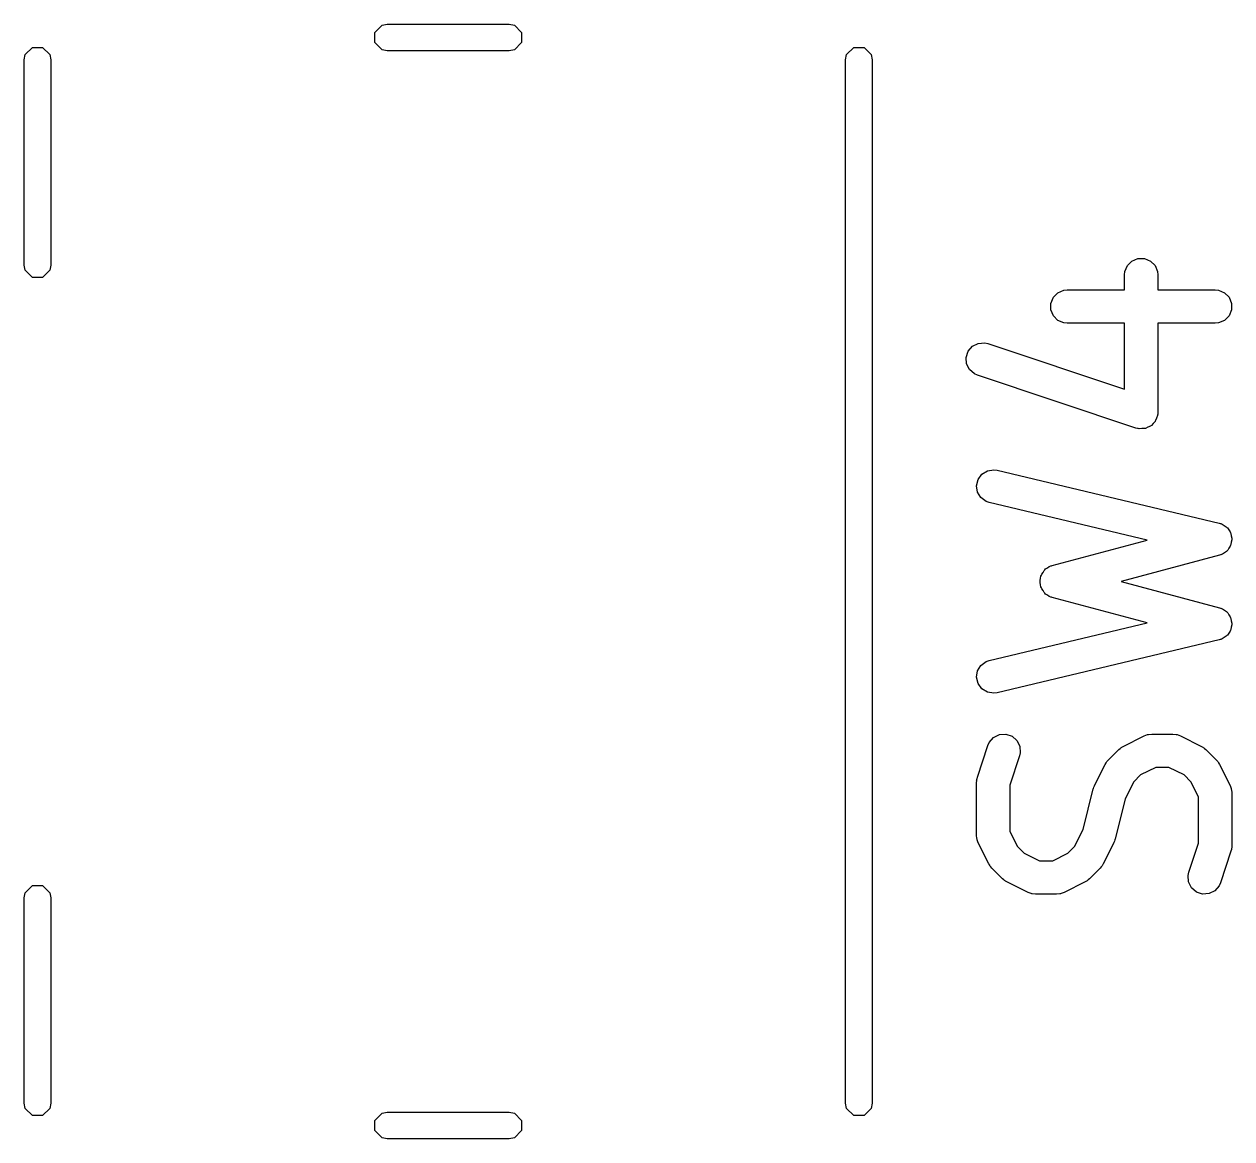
# Model space of a CAD drawing. Extents: x 187.8 to 249.8, y -111.9 to -82.6.
# Drawn here: x 187.79 to 193.23, y -94.66 to -89.64 of the extents above; entities that cross this region are included whole.
import ezdxf

# ---------------------------------------------------------------- set-up
doc = ezdxf.new("R2010")
doc.units = 0
doc.layers.add('BLACK', color=7, linetype='CONTINUOUS')

msp = doc.modelspace()

# ---------------------------------------------------------------- linework, layer by layer
at = {"layer": 'BLACK', "linetype": 'CONTINUOUS'}
for p, q in [((189.369567, -89.677039), (189.402039, -89.644567)), ((189.402039, -89.644567), (189.425, -89.64)), ((189.425, -89.64), (189.975, -89.64)), ((189.975, -89.64), (189.997961, -89.644567)), ((189.997961, -89.644567), (190.030433, -89.677039)), ((189.369567, -89.722961), (189.369567, -89.677039)), ((190.030433, -89.677039), (190.030433, -89.722961)), ((187.794567, -89.777039), (187.827039, -89.744567)), ((187.827039, -89.744567), (187.872961, -89.744567)), ((187.872961, -89.744567), (187.905433, -89.777039)), ((189.402039, -89.755433), (189.369567, -89.722961)), ((189.425, -89.76), (189.402039, -89.755433)), ((189.997961, -89.755433), (189.975, -89.76)), ((190.030433, -89.722961), (189.997961, -89.755433)), ((191.494567, -89.777039), (191.527039, -89.744567)), ((191.527039, -89.744567), (191.572961, -89.744567)), ((191.572961, -89.744567), (191.605433, -89.777039)), ((187.79, -89.8), (187.794567, -89.777039)), ((187.79, -90.725), (187.79, -89.8)), ((187.905433, -89.777039), (187.91, -89.8)), ((187.91, -89.8), (187.91, -90.725)), ((189.975, -89.76), (189.425, -89.76)), ((191.49, -89.8), (191.494567, -89.777039)), ((191.49, -94.5), (191.49, -89.8)), ((191.605433, -89.777039), (191.61, -89.8)), ((191.61, -89.8), (191.61, -94.5)), ((187.794567, -90.747961), (187.79, -90.725)), ((187.91, -90.725), (187.905433, -90.747961)), ((192.747926, -90.754415), (192.759125, -90.727379)), ((192.759125, -90.727379), (192.779817, -90.706687)), ((192.779817, -90.706687), (192.806853, -90.695488)), ((192.806853, -90.695488), (192.836117, -90.695488)), ((192.836117, -90.695488), (192.863153, -90.706687)), ((192.863153, -90.706687), (192.883845, -90.727379)), ((192.883845, -90.727379), (192.895044, -90.754415)), ((187.827039, -90.780433), (187.794567, -90.747961)), ((187.872961, -90.780433), (187.827039, -90.780433)), ((187.905433, -90.747961), (187.872961, -90.780433)), ((192.746485, -90.769047), (192.747926, -90.754415)), ((192.746485, -90.836904), (192.746485, -90.769047)), ((192.895044, -90.754415), (192.896485, -90.769047)), ((192.896485, -90.769047), (192.896485, -90.836904)), ((192.446484, -90.849544), (192.47352, -90.838345)), ((192.47352, -90.838345), (192.488152, -90.836904)), ((192.488152, -90.836904), (192.746485, -90.836904)), ((192.896485, -90.836904), (193.154819, -90.836904)), ((193.154819, -90.836904), (193.169451, -90.838345)), ((193.169451, -90.838345), (193.196487, -90.849544)), ((192.414593, -90.897272), (192.425792, -90.870236)), ((192.414593, -90.926536), (192.414593, -90.897272)), ((192.425792, -90.870236), (192.446484, -90.849544)), ((193.196487, -90.849544), (193.217179, -90.870236)), ((193.217179, -90.870236), (193.228378, -90.897272)), ((193.228378, -90.897272), (193.228378, -90.926536)), ((192.425792, -90.953572), (192.414593, -90.926536)), ((192.446484, -90.974264), (192.425792, -90.953572)), ((193.217179, -90.953572), (193.196487, -90.974264)), ((193.228378, -90.926536), (193.217179, -90.953572)), ((192.47352, -90.985463), (192.446484, -90.974264)), ((192.488152, -90.986904), (192.47352, -90.985463)), ((192.746485, -90.986904), (192.488152, -90.986904)), ((192.746485, -91.284037), (192.746485, -90.986904)), ((193.154819, -90.986904), (192.896485, -90.986904)), ((192.896485, -90.986904), (192.896485, -91.388094)), ((193.169451, -90.985463), (193.154819, -90.986904)), ((193.196487, -90.974264), (193.169451, -90.985463)), ((192.032789, -91.140619), (192.042043, -91.112856)), ((192.042043, -91.112856), (192.061217, -91.090749)), ((192.061217, -91.090749), (192.08739, -91.077663)), ((192.08739, -91.077663), (192.11658, -91.075588)), ((192.11658, -91.075588), (192.130917, -91.078848)), ((192.130917, -91.078848), (192.746485, -91.284037)), ((192.034864, -91.169809), (192.032789, -91.140619)), ((192.04795, -91.195982), (192.034864, -91.169809)), ((192.070057, -91.215156), (192.04795, -91.195982)), ((192.083483, -91.22115), (192.070057, -91.215156)), ((192.797767, -91.459245), (192.083483, -91.22115)), ((192.896485, -91.388094), (192.895755, -91.395499)), ((192.875342, -91.438264), (192.867468, -91.447344)), ((192.883845, -91.429762), (192.875342, -91.438264)), ((192.884876, -91.427271), (192.883845, -91.429762)), ((192.886642, -91.425236), (192.884876, -91.427271)), ((192.890442, -91.413835), (192.886642, -91.425236)), ((192.895044, -91.402726), (192.890442, -91.413835)), ((192.89542, -91.398899), (192.895044, -91.402726)), ((192.895896, -91.397474), (192.89542, -91.398899)), ((192.895755, -91.395499), (192.895896, -91.397474)), ((192.805022, -91.460894), (192.797767, -91.459245)), ((192.806853, -91.461653), (192.805022, -91.460894)), ((192.808357, -91.461653), (192.806853, -91.461653)), ((192.812104, -91.462505), (192.808357, -91.461653)), ((192.824089, -91.461653), (192.812104, -91.462505)), ((192.836117, -91.461653), (192.824089, -91.461653)), ((192.838608, -91.46062), (192.836117, -91.461653)), ((192.841294, -91.46043), (192.838608, -91.46062)), ((192.852041, -91.455056), (192.841294, -91.46043)), ((192.863153, -91.450454), (192.852041, -91.455056)), ((192.865058, -91.448548), (192.863153, -91.450454)), ((192.867468, -91.447344), (192.865058, -91.448548)), ((192.103806, -91.666449), (192.128728, -91.651113)), ((192.128728, -91.651113), (192.157623, -91.64648)), ((192.157623, -91.64648), (192.172191, -91.648468)), ((192.172191, -91.648468), (193.172191, -91.886563)), ((192.079871, -91.718624), (192.086649, -91.690156)), ((192.086649, -91.690156), (192.103806, -91.666449)), ((192.084504, -91.747519), (192.079871, -91.718624)), ((192.09984, -91.772441), (192.084504, -91.747519)), ((192.123547, -91.789598), (192.09984, -91.772441)), ((192.137447, -91.794388), (192.123547, -91.789598)), ((192.848303, -91.963639), (192.137447, -91.794388)), ((193.172191, -91.886563), (193.177209, -91.888292)), ((193.177209, -91.888292), (193.179013, -91.888532)), ((193.179013, -91.888532), (193.180642, -91.889475)), ((193.180642, -91.889475), (193.186091, -91.891353)), ((193.186091, -91.891353), (193.194914, -91.897738)), ((193.194914, -91.897738), (193.204337, -91.903194)), ((193.204337, -91.903194), (193.206677, -91.906251)), ((193.206677, -91.906251), (193.209798, -91.90851)), ((193.209798, -91.90851), (193.215503, -91.917781)), ((193.215503, -91.917781), (193.222125, -91.926432)), ((193.222125, -91.926432), (193.223118, -91.930155)), ((193.223118, -91.930155), (193.225134, -91.933432)), ((192.421208, -92.077531), (192.848303, -91.963639)), ((193.223881, -91.987047), (193.222989, -91.990795)), ((193.22581, -91.983716), (193.223881, -91.987047)), ((193.225134, -91.933432), (193.226856, -91.944175)), ((193.227244, -91.972922), (193.22581, -91.983716)), ((193.226856, -91.944175), (193.229665, -91.954707)), ((193.229767, -91.962327), (193.227244, -91.972922)), ((193.229665, -91.954707), (193.229157, -91.958525)), ((193.229157, -91.958525), (193.229767, -91.962327)), ((193.174144, -92.031991), (192.731613, -92.149999)), ((193.179119, -92.030125), (193.174144, -92.031991)), ((193.18091, -92.029838), (193.179119, -92.030125)), ((193.182509, -92.028853), (193.18091, -92.029838)), ((193.187911, -92.026828), (193.182509, -92.028853)), ((193.196559, -92.020207), (193.187911, -92.026828)), ((193.205832, -92.014502), (193.196559, -92.020207)), ((193.20809, -92.011381), (193.205832, -92.014502)), ((193.211148, -92.009041), (193.20809, -92.011381)), ((193.216602, -91.999619), (193.211148, -92.009041)), ((193.222989, -91.990795), (193.216602, -91.999619)), ((192.388061, -92.097527), (192.391015, -92.09367)), ((192.391015, -92.09367), (192.399582, -92.088709)), ((192.399582, -92.088709), (192.407442, -92.082694)), ((192.407442, -92.082694), (192.414629, -92.079998)), ((192.414629, -92.079998), (192.41634, -92.079008)), ((192.41634, -92.079008), (192.41778, -92.078816)), ((192.41778, -92.078816), (192.421208, -92.077531)), ((192.365688, -92.145184), (192.368237, -92.135621)), ((192.366327, -92.149999), (192.365688, -92.145184)), ((192.365688, -92.154814), (192.366327, -92.149999)), ((192.368237, -92.135621), (192.369542, -92.125806)), ((192.369542, -92.125806), (192.371976, -92.1216)), ((192.371976, -92.1216), (192.373228, -92.116908)), ((192.373228, -92.116908), (192.379243, -92.109048)), ((192.379243, -92.109048), (192.384204, -92.100481)), ((192.384204, -92.100481), (192.388061, -92.097527)), ((192.731613, -92.149999), (193.174144, -92.268007)), ((192.368237, -92.164376), (192.365688, -92.154814)), ((192.369542, -92.174192), (192.368237, -92.164376)), ((192.371976, -92.178397), (192.369542, -92.174192)), ((192.373228, -92.18309), (192.371976, -92.178397)), ((192.379243, -92.190949), (192.373228, -92.18309)), ((192.384204, -92.199517), (192.379243, -92.190949)), ((192.388061, -92.20247), (192.384204, -92.199517)), ((192.391015, -92.206328), (192.388061, -92.20247)), ((192.399582, -92.211288), (192.391015, -92.206328)), ((192.407442, -92.217304), (192.399582, -92.211288)), ((192.414629, -92.219999), (192.407442, -92.217304)), ((192.41634, -92.22099), (192.414629, -92.219999)), ((192.41778, -92.221181), (192.41634, -92.22099)), ((192.421208, -92.222467), (192.41778, -92.221181)), ((192.848303, -92.336358), (192.421208, -92.222467)), ((193.174144, -92.268007), (193.179119, -92.269872)), ((193.179119, -92.269872), (193.18091, -92.27016)), ((193.18091, -92.27016), (193.182509, -92.271144)), ((193.182509, -92.271144), (193.187911, -92.27317)), ((193.187911, -92.27317), (193.196559, -92.27979)), ((193.196559, -92.27979), (193.205832, -92.285496)), ((193.205832, -92.285496), (193.20809, -92.288616)), ((193.20809, -92.288616), (193.211148, -92.290957)), ((193.211148, -92.290957), (193.216602, -92.300378)), ((193.216602, -92.300378), (193.222989, -92.309203)), ((193.222989, -92.309203), (193.223881, -92.31295)), ((193.223881, -92.31295), (193.22581, -92.316282)), ((192.137447, -92.50561), (192.848303, -92.336358)), ((193.225134, -92.366566), (193.223118, -92.369842)), ((193.226856, -92.355822), (193.225134, -92.366566)), ((193.22581, -92.316282), (193.227244, -92.327075)), ((193.229665, -92.345291), (193.226856, -92.355822)), ((193.227244, -92.327075), (193.229767, -92.337671)), ((193.229767, -92.337671), (193.229157, -92.341472)), ((193.229157, -92.341472), (193.229665, -92.345291)), ((193.172191, -92.413435), (192.172191, -92.65153)), ((193.177209, -92.411705), (193.172191, -92.413435)), ((193.179013, -92.411466), (193.177209, -92.411705)), ((193.180642, -92.410522), (193.179013, -92.411466)), ((193.186091, -92.408645), (193.180642, -92.410522)), ((193.194914, -92.402259), (193.186091, -92.408645)), ((193.204337, -92.396804), (193.194914, -92.402259)), ((193.206677, -92.393746), (193.204337, -92.396804)), ((193.209798, -92.391488), (193.206677, -92.393746)), ((193.215503, -92.382216), (193.209798, -92.391488)), ((193.222125, -92.373566), (193.215503, -92.382216)), ((193.223118, -92.369842), (193.222125, -92.373566)), ((192.084504, -92.552479), (192.09984, -92.527557)), ((192.09984, -92.527557), (192.123547, -92.5104)), ((192.123547, -92.5104), (192.137447, -92.50561)), ((192.079871, -92.581374), (192.084504, -92.552479)), ((192.086649, -92.609842), (192.079871, -92.581374)), ((192.103806, -92.633549), (192.086649, -92.609842)), ((192.128728, -92.648885), (192.103806, -92.633549)), ((192.157623, -92.653518), (192.128728, -92.648885)), ((192.172191, -92.65153), (192.157623, -92.653518)), ((192.137281, -92.874762), (192.156455, -92.852655)), ((192.156455, -92.852655), (192.182628, -92.839568)), ((192.182628, -92.839568), (192.211818, -92.837493)), ((192.211818, -92.837493), (192.23958, -92.846747)), ((192.23958, -92.846747), (192.261688, -92.865921)), ((192.740325, -92.892441), (192.835563, -92.844822)), ((192.835563, -92.844822), (192.849294, -92.839567)), ((192.849294, -92.839567), (192.851983, -92.839375)), ((192.851983, -92.839375), (192.854472, -92.838345)), ((192.854472, -92.838345), (192.869104, -92.836904)), ((192.869104, -92.836904), (192.964342, -92.836904)), ((192.964342, -92.836904), (192.978974, -92.838345)), ((192.978974, -92.838345), (192.981463, -92.839376)), ((192.981463, -92.839376), (192.984151, -92.839567)), ((192.984151, -92.839567), (192.997883, -92.844822)), ((192.997883, -92.844822), (193.093121, -92.892441)), ((192.083668, -93.031044), (192.131287, -92.888187)), ((192.131287, -92.888187), (192.137281, -92.874762)), ((192.261688, -92.865921), (192.274774, -92.892095)), ((192.274774, -92.892095), (192.276849, -92.921285)), ((192.673214, -92.954109), (192.720833, -92.90649)), ((192.720833, -92.90649), (192.726582, -92.901771)), ((192.726582, -92.901771), (192.727882, -92.900273)), ((192.727882, -92.900273), (192.730141, -92.898851)), ((192.730141, -92.898851), (192.732198, -92.897163)), ((192.732198, -92.897163), (192.734025, -92.896405)), ((192.734025, -92.896405), (192.740325, -92.892441)), ((193.093121, -92.892441), (193.099417, -92.896404)), ((193.099417, -92.896404), (193.101247, -92.897162)), ((193.101247, -92.897162), (193.103305, -92.898851)), ((193.103305, -92.898851), (193.105564, -92.900273)), ((193.105564, -92.900273), (193.106863, -92.901771)), ((193.106863, -92.901771), (193.112612, -92.906489)), ((193.112612, -92.906489), (193.160232, -92.954108)), ((192.273589, -92.935622), (192.229819, -93.066931)), ((192.276849, -92.921285), (192.273589, -92.935622)), ((192.663129, -92.967301), (192.663887, -92.965474)), ((192.663887, -92.965474), (192.665575, -92.963417)), ((192.665575, -92.963417), (192.666997, -92.961158)), ((192.666997, -92.961158), (192.668495, -92.959858)), ((192.668495, -92.959858), (192.673214, -92.954109)), ((193.160232, -92.954108), (193.16495, -92.959857)), ((193.16495, -92.959857), (193.16645, -92.961158)), ((193.16645, -92.961158), (193.167872, -92.963417)), ((193.167872, -92.963417), (193.16956, -92.965474)), ((193.16956, -92.965474), (193.170317, -92.967301)), ((192.611546, -93.068839), (192.659165, -92.973601)), ((192.659165, -92.973601), (192.663129, -92.967301)), ((192.886809, -92.986904), (192.818293, -93.021162)), ((192.946637, -92.986904), (192.886809, -92.986904)), ((193.015153, -93.021162), (192.946637, -92.986904)), ((193.170317, -92.967301), (193.174282, -92.973601)), ((193.174282, -92.973601), (193.221901, -93.068839)), ((192.079819, -93.054761), (192.080548, -93.047355)), ((192.079819, -93.292856), (192.079819, -93.054761)), ((192.080408, -93.045381), (192.080998, -93.042783)), ((192.080548, -93.047355), (192.080408, -93.045381)), ((192.080998, -93.042783), (192.08126, -93.040129)), ((192.08126, -93.040129), (192.082018, -93.038297)), ((192.082018, -93.038297), (192.083668, -93.031044)), ((192.229819, -93.066931), (192.229819, -93.275151)), ((192.608618, -93.076489), (192.610814, -93.070344)), ((192.610814, -93.070344), (192.611136, -93.069908)), ((192.611136, -93.069908), (192.611546, -93.068839)), ((192.787886, -93.051569), (192.749392, -93.128556)), ((192.818293, -93.021162), (192.787886, -93.051569)), ((193.045561, -93.051569), (193.015153, -93.021162)), ((193.079819, -93.120085), (193.045561, -93.051569)), ((193.221901, -93.068839), (193.227156, -93.08257)), ((192.560244, -93.26668), (192.605867, -93.08419)), ((192.605867, -93.08419), (192.606252, -93.08311)), ((192.606252, -93.08311), (192.606291, -93.082571)), ((192.606291, -93.082571), (192.608618, -93.076489)), ((192.749392, -93.128556), (192.70377, -93.311046)), ((193.079819, -93.328305), (193.079819, -93.120085)), ((193.227156, -93.08257), (193.227347, -93.085259)), ((193.227347, -93.085259), (193.228378, -93.087748)), ((193.228378, -93.087748), (193.229819, -93.10238)), ((193.229819, -93.10238), (193.229819, -93.340475)), ((192.08126, -93.307488), (192.079819, -93.292856)), ((192.229819, -93.275151), (192.264077, -93.343667)), ((192.521751, -93.343667), (192.560244, -93.26668)), ((192.082291, -93.309977), (192.08126, -93.307488)), ((192.082482, -93.312665), (192.082291, -93.309977)), ((192.087737, -93.326397), (192.082482, -93.312665)), ((192.135356, -93.421635), (192.087737, -93.326397)), ((192.264077, -93.343667), (192.294484, -93.374074)), ((192.491344, -93.374074), (192.521751, -93.343667)), ((192.698091, -93.326397), (192.650472, -93.421635)), ((192.6985, -93.325327), (192.698091, -93.326397)), ((192.698823, -93.324892), (192.6985, -93.325327)), ((192.701015, -93.318755), (192.698823, -93.324892)), ((192.703346, -93.312666), (192.701015, -93.318755)), ((192.703384, -93.312125), (192.703346, -93.312666)), ((192.70377, -93.311046), (192.703384, -93.312125)), ((193.036049, -93.459615), (193.079819, -93.328305)), ((193.229819, -93.340475), (193.229089, -93.347881)), ((192.294484, -93.374074), (192.363, -93.408332)), ((192.422828, -93.408332), (192.491344, -93.374074)), ((193.22597, -93.364193), (193.178351, -93.507049)), ((193.227619, -93.356937), (193.22597, -93.364193)), ((193.228378, -93.355107), (193.227619, -93.356937)), ((193.228639, -93.352453), (193.228378, -93.355107)), ((193.22923, -93.349856), (193.228639, -93.352453)), ((193.229089, -93.347881), (193.22923, -93.349856)), ((192.13932, -93.427934), (192.135356, -93.421635)), ((192.140078, -93.429762), (192.13932, -93.427934)), ((192.141766, -93.431818), (192.140078, -93.429762)), ((192.143188, -93.434078), (192.141766, -93.431818)), ((192.144686, -93.435377), (192.143188, -93.434078)), ((192.149405, -93.441127), (192.144686, -93.435377)), ((192.197024, -93.488746), (192.149405, -93.441127)), ((192.363, -93.408332), (192.422828, -93.408332)), ((192.636423, -93.441127), (192.588804, -93.488746)), ((192.641141, -93.435377), (192.636423, -93.441127)), ((192.64264, -93.434078), (192.641141, -93.435377)), ((192.644061, -93.431818), (192.64264, -93.434078)), ((192.64575, -93.429762), (192.644061, -93.431818)), ((192.646507, -93.427934), (192.64575, -93.429762)), ((192.650472, -93.421635), (192.646507, -93.427934)), ((192.202773, -93.493464), (192.197024, -93.488746)), ((192.204073, -93.494963), (192.202773, -93.493464)), ((192.206332, -93.496384), (192.204073, -93.494963)), ((192.208389, -93.498073), (192.206332, -93.496384)), ((192.210216, -93.49883), (192.208389, -93.498073)), ((192.216516, -93.502795), (192.210216, -93.49883)), ((192.311754, -93.550414), (192.216516, -93.502795)), ((192.569312, -93.502795), (192.474074, -93.550414)), ((192.575611, -93.49883), (192.569312, -93.502795)), ((192.577439, -93.498073), (192.575611, -93.49883)), ((192.579495, -93.496384), (192.577439, -93.498073)), ((192.581755, -93.494963), (192.579495, -93.496384)), ((192.583054, -93.493464), (192.581755, -93.494963)), ((192.588804, -93.488746), (192.583054, -93.493464)), ((193.032789, -93.473952), (193.036049, -93.459615)), ((193.034864, -93.503142), (193.032789, -93.473952)), ((193.04795, -93.529315), (193.034864, -93.503142)), ((193.178351, -93.507049), (193.172357, -93.520475)), ((187.79, -93.575), (187.794567, -93.552039)), ((187.794567, -93.552039), (187.827039, -93.519567)), ((187.827039, -93.519567), (187.872961, -93.519567)), ((187.872961, -93.519567), (187.905433, -93.552039)), ((187.905433, -93.552039), (187.91, -93.575)), ((192.325485, -93.555669), (192.311754, -93.550414)), ((192.328174, -93.55586), (192.325485, -93.555669)), ((192.330663, -93.556891), (192.328174, -93.55586)), ((192.345295, -93.558332), (192.330663, -93.556891)), ((192.440533, -93.558332), (192.345295, -93.558332)), ((192.455165, -93.556891), (192.440533, -93.558332)), ((192.457654, -93.555859), (192.455165, -93.556891)), ((192.460342, -93.555669), (192.457654, -93.555859)), ((192.474074, -93.550414), (192.460342, -93.555669)), ((193.070057, -93.548489), (193.04795, -93.529315)), ((193.09782, -93.557743), (193.070057, -93.548489)), ((193.12701, -93.555668), (193.09782, -93.557743)), ((193.153183, -93.542582), (193.12701, -93.555668)), ((193.172357, -93.520475), (193.153183, -93.542582)), ((187.79, -94.5), (187.79, -93.575)), ((187.91, -93.575), (187.91, -94.5)), ((187.794567, -94.522961), (187.79, -94.5)), ((187.827039, -94.555433), (187.794567, -94.522961)), ((187.905433, -94.522961), (187.872961, -94.555433)), ((187.91, -94.5), (187.905433, -94.522961)), ((189.402039, -94.544567), (189.425, -94.54)), ((189.425, -94.54), (189.975, -94.54)), ((189.975, -94.54), (189.997961, -94.544567)), ((191.494567, -94.522961), (191.49, -94.5)), ((191.527039, -94.555433), (191.494567, -94.522961)), ((191.605433, -94.522961), (191.572961, -94.555433)), ((191.61, -94.5), (191.605433, -94.522961)), ((187.872961, -94.555433), (187.827039, -94.555433)), ((189.369567, -94.577039), (189.402039, -94.544567)), ((189.369567, -94.622961), (189.369567, -94.577039)), ((189.997961, -94.544567), (190.030433, -94.577039)), ((190.030433, -94.577039), (190.030433, -94.622961)), ((191.572961, -94.555433), (191.527039, -94.555433)), ((189.402039, -94.655433), (189.369567, -94.622961)), ((190.030433, -94.622961), (189.997961, -94.655433)), ((189.425, -94.66), (189.402039, -94.655433)), ((189.975, -94.66), (189.425, -94.66)), ((189.997961, -94.655433), (189.975, -94.66))]:
    msp.add_line(p, q, dxfattribs=at)

doc.saveas('drawing.dxf')
